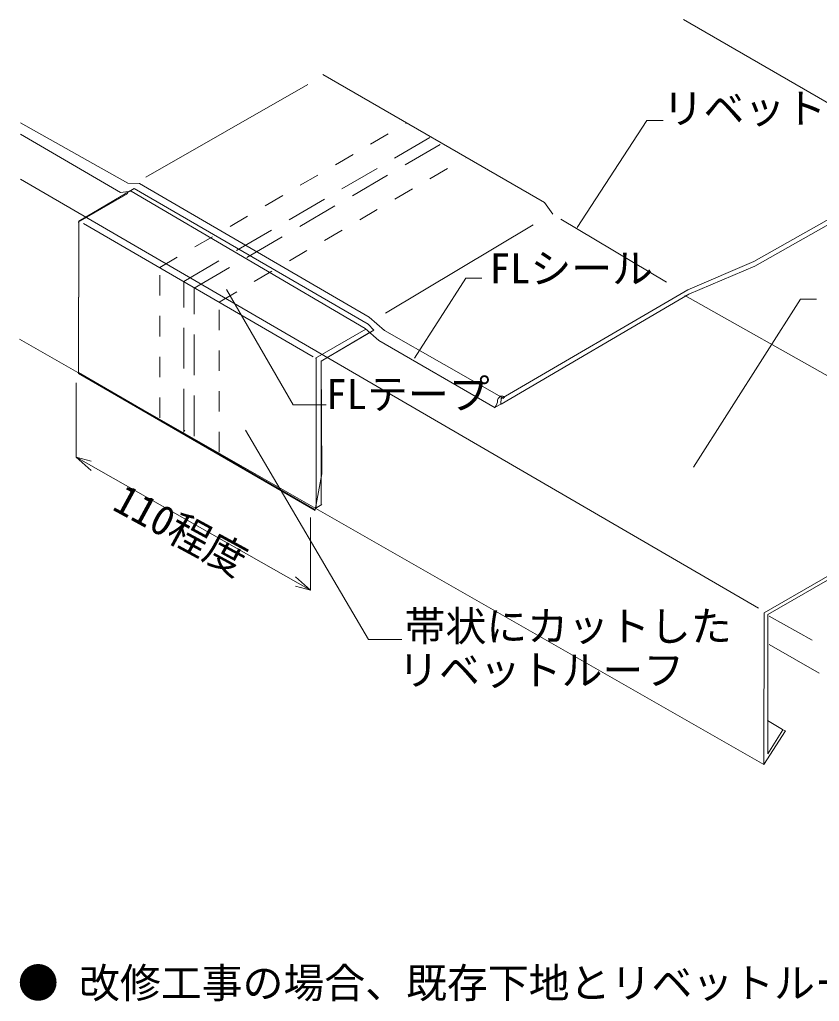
# Model space of a CAD drawing. Units: millimetres, scale not verified. Extents: x -9027 to 5741, y -597 to 9286.
# Drawn here: x -694 to 206, y -597 to 507 of the extents above; entities that cross this region are included whole.
import ezdxf
from ezdxf.enums import TextEntityAlignment as Align

# ---------------------------------------------------------------- set-up
doc = ezdxf.new("R2010")
doc.units = ezdxf.units.MM
doc.header["$LTSCALE"] = 10
doc.linetypes.add('USER1', pattern=[4.58, 2.29, -2.29])
doc.linetypes.add('USER2', pattern=[6.87, 4.58, -2.29])
doc.layers.add('0-0_文字', color=7, linetype='Continuous', lineweight=18)
doc.layers.add('0-1_レイヤー 3', color=7, linetype='Continuous', lineweight=18)
doc.styles.add('ＭＳ ゴシック', font='')
doc.styles.get('ＭＳ ゴシック').set_extended_font_data('MS Gothic')

# ---------------------------------------------------------------- blocks, each defined once
blk = doc.blocks.new('AIGNBL0102003A')
at = {"layer": '0-0_文字'}
blk.add_lwpolyline([(2984.7, 794), (3023.9, 854.1), (3033, 854.1)], dxfattribs=at)
blk = doc.blocks.new('AIGNBL01020037')
at = {"layer": '0-0_文字'}
blk.add_lwpolyline([(2893.3, 720.6), (2922, 765.6), (2931.1, 765.6)], dxfattribs=at)
blk = doc.blocks.new('AIGNBL01020035')
at = {"layer": '0-0_文字'}
blk.add_lwpolyline([(2978.6, 667.9), (3038.7, 762.3), (3047.8, 762.3)], dxfattribs=at)

msp = doc.modelspace()

# ---------------------------------------------------------------- linework, layer by layer
at = {"layer": '0-0_文字'}
for points in [[(-461.09, 203.06), (-386.09, 73.26), (-348.69, 73.26)], [(-439.49, 45.06), (-301.09, -190.34), (-263.69, -190.34)]]:
    msp.add_lwpolyline(points, dxfattribs=at)
at = {"layer": '0-1_レイヤー 3'}
for p, q in [((-551.89, 329.46), (-369.49, 433.86)), ((-692.69, 390.46), (-572.09, 322.86)), ((-692.69, 377.86), (-580.29, 312.06)), ((-692.69, 327.06), (137.51, -155.14)), ((-571.89, 311.26), (-627.69, 278.86)), ((-627.09, 279.86), (-627.29, 108.66)), ((-621.89, 277.46), (-363.49, 127.46)), ((-84.69, 282.06), (34.11, 211.46)), ((-282.09, 176.66), (-116.09, 275.86)), ((54.51, 196.26), (414.91, -6.14)), ((-304.29, 158.46), (-360.89, 125.86)), ((-693.69, 147.26), (143.71, -331.14)), ((-301.29, 153.86), (-354.49, 122.66)), ((-360.09, 125.86), (-360.09, -43.54)), ((-354.49, 122.66), (-354.49, -38.74)), ((-361.29, -45.34), (-627.49, 108.66)), ((-158.69, 70.86), (-145.89, 77.66)), ((-152.09, 81.46), (-152.29, 74.06)), ((-353.89, -38.74), (-361.29, -43.14)), ((149.71, -164.14), (197.91, -191.34)), ((149.71, -196.14), (205.71, -228.54)), ((147.71, -281.74), (164.71, -291.74))]:
    msp.add_line(p, q, dxfattribs=at)
at = {"layer": '0-1_レイヤー 3', "linetype": 'USER1'}
for p, q in [((-536.09, 227.86), (-259.29, 389.66)), ((-469.29, 189.06), (-192.49, 350.86)), ((-536.09, 58.86), (-536.09, 227.86)), ((-469.29, 20.06), (-469.29, 189.06))]:
    msp.add_line(p, q, dxfattribs=at)
at = {"layer": '0-1_レイヤー 3', "linetype": 'USER2'}
for p, q in [((-509.09, 212.26), (-232.09, 374.06)), ((-509.09, 45.66), (-509.09, 212.26))]:
    msp.add_line(p, q, dxfattribs=at)
at = {"layer": '0-1_レイヤー 3'}
for points in [[(53.11, 506.66), (388.11, 313.46), (387.51, 300.66)], [(-352.49, 445.06), (-103.29, 301.06), (-93.89, 287.86)], [(331.11, 346.86), (132.31, 234.46), (57.91, 202.86), (-151.49, 80.66)], [(-152.09, 74.06), (59.11, 197.86), (133.51, 229.26), (331.11, 341.06), (382.71, 310.86), (382.71, 303.26)], [(-572.09, 322.86), (-558.69, 322.46), (-300.29, 172.06), (-283.29, 157.06), (-149.09, 80.66)], [(-580.29, 312.06), (-568.29, 313.66), (-305.09, 159.26), (-289.69, 145.66), (-158.69, 70.06)], [(-630.09, 98.06), (-630.09, 14.66), (-366.29, -135.14), (-366.29, -53.14)], [(-509.09, 45.66), (-509.09, 42.86), (-507.69, 44.86)], [(-613.09, -0.54), (-630.09, 14.66), (-613.09, 10.06)], [(296.11, -72.74), (143.91, -160.54), (143.71, -331.14), (167.91, -293.34), (164.91, -292.14), (147.91, -319.14), (147.91, -162.54), (294.51, -77.94)], [(-383.49, -119.94), (-366.29, -135.14), (-383.49, -130.54)]]:
    msp.add_lwpolyline(points, dxfattribs=at)
at = {"layer": '0-1_レイヤー 3', "linetype": 'USER2'}
msp.add_lwpolyline([(-497.29, 38.06), (-497.29, 204.66), (-220.29, 366.46)], dxfattribs=at)
at = {"layer": '0-1_レイヤー 3'}
msp.add_lwpolyline([(-301.69, 164.06), (-564.89, 316.86), (-627.09, 279.86), (-627.49, 109.66), (-361.29, -44.54), (-353.89, -4.34), (-354.49, 122.66), (-295.29, 157.46)], close=True, dxfattribs=at)
for centre, radius, start, end in [((-168.72, 78.73), 12.63, 322.57332, 359.65451), ((-149.63, 77.22), 6.61, 130.96642, 167.4855), ((-150.96, 78.84), 4.52, 92.87669, 131.71763), ((-150.99, 80.58), 2.78, 14.03941, 94.14114)]:
    msp.add_arc(centre, radius, start, end, dxfattribs=at)

# ---------------------------------------------------------------- block references
at = {"layer": '0-0_文字', "xscale": 2, "yscale": 2}
for name, p in [('AIGNBL0102003A', (-6035.89, -1315.14)), ('AIGNBL01020037', (-6035.89, -1315.14)), ('AIGNBL01020035', (-5892.64, -1332.31))]:
    msp.add_blockref(name, p, dxfattribs=at)

# ---------------------------------------------------------------- texts
at = {"layer": '0-0_文字', "style": 'ＭＳ ゴシック'}
for s, p in [('リベットルーフ', (29.65, 379.76)), ('FLシール', (-164.95, 200)), ('FLテープ', (-348.77, 58.5)), ('帯状にカットした', (-260.61, -202.5)), ('リベットルーフ', (-267.99, -251.9)), ('● 改修工事の場合、既存下地とリベットルーフとの間に絶縁シートが必要です。', (-695.83, -603.74))]:
    msp.add_text(s, height=33.72, dxfattribs=at).set_placement(p, align=Align.BOTTOM_LEFT)
msp.add_text('110程度', height=33.72, rotation=331.44, dxfattribs=at).set_placement((-595.85, -52.64), align=Align.BOTTOM_LEFT)

doc.saveas('drawing.dxf')
